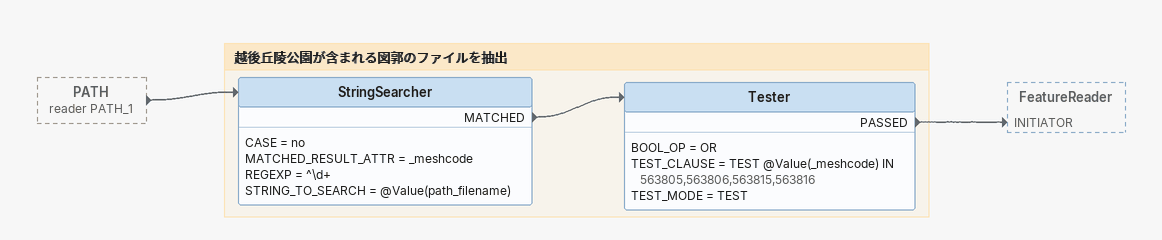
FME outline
PATH (reader PATH_1) [outside]
    -> StringSearcher

Bookmark: 越後丘陵公園が含まれる図郭のファイルを抽出
StringSearcher
    CASE = no
    MATCHED_RESULT_ATTR = _meshcode
    REGEXP = ^\d+
    STRING_TO_SEARCH = @Value(path_filename)
    MATCHED -> Tester
Tester
    BOOL_OP = OR
    TEST_CLAUSE = TEST @Value(_meshcode) IN 563805,563806,563815,563816
    TEST_MODE = TEST
    PASSED -> FeatureReader [INITIATOR]
